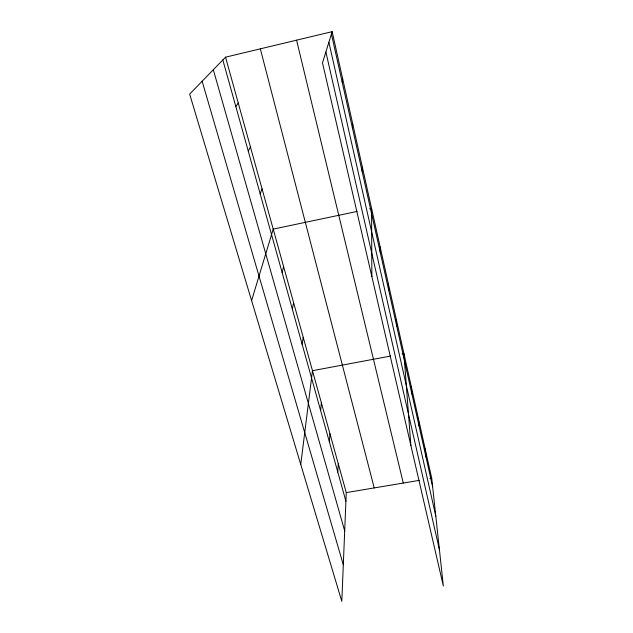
<?xml version="1.0" encoding="UTF-8"?>
<svg xmlns="http://www.w3.org/2000/svg" width="633" height="633" viewBox="0 0 633 633"><rect width="100%" height="100%" fill="white"/><g stroke="black" fill="none" stroke-linecap="round" stroke-linejoin="round"><path stroke-width="0.95" d="M362.195 171.67L362.337 167.065M225.546 57.168L346.267 492.609L341.812 601.35L189.655 94.095L225.546 57.168L332.151 31.65L431.722 478.279L443.345 586.016L322.506 62.889L332.151 31.65M337.785 472.076L338.267 463.752M329.366 441.874L329.975 433.85M352.399 127.842L352.716 123.918M320.622 410.548L321.382 402.857M300.754 464.48L312.473 370.701L390.585 356.055M302.131 344.257L303.215 337.326M342.152 81.997L342.667 78.824M292.343 309.149L293.601 302.653M282.152 272.633L283.608 266.612M251.602 300.604L273.219 229.114L357.091 211.438M260.163 193.785L262.054 188.863M248.271 151.145L250.415 146.872M235.84 106.581L238.253 103.013M369.625 208.795L371.555 208.392L371.856 276.518M402.01 353.91L403.917 353.554L410.864 445.403M346.267 492.609L419.394 480.344M429.823 478.595L431.722 478.279M202.141 81.246L343.308 564.763M213.321 69.749L344.7 530.905M222.832 59.961L345.919 501.217M260.329 48.844L374.222 487.924M296.576 40.164L403.276 483.05M325.868 51.993L439.429 549.705M328.875 42.261L435.813 516.156M331.423 34L432.64 486.785M425.147 448.773L425.977 456.986M418.326 418.191L419.07 426.088M411.252 386.47L411.901 394.019M396.29 319.364L396.717 326.106M388.369 283.829L388.678 290.104M380.132 246.87L380.298 252.646"/></g></svg>
